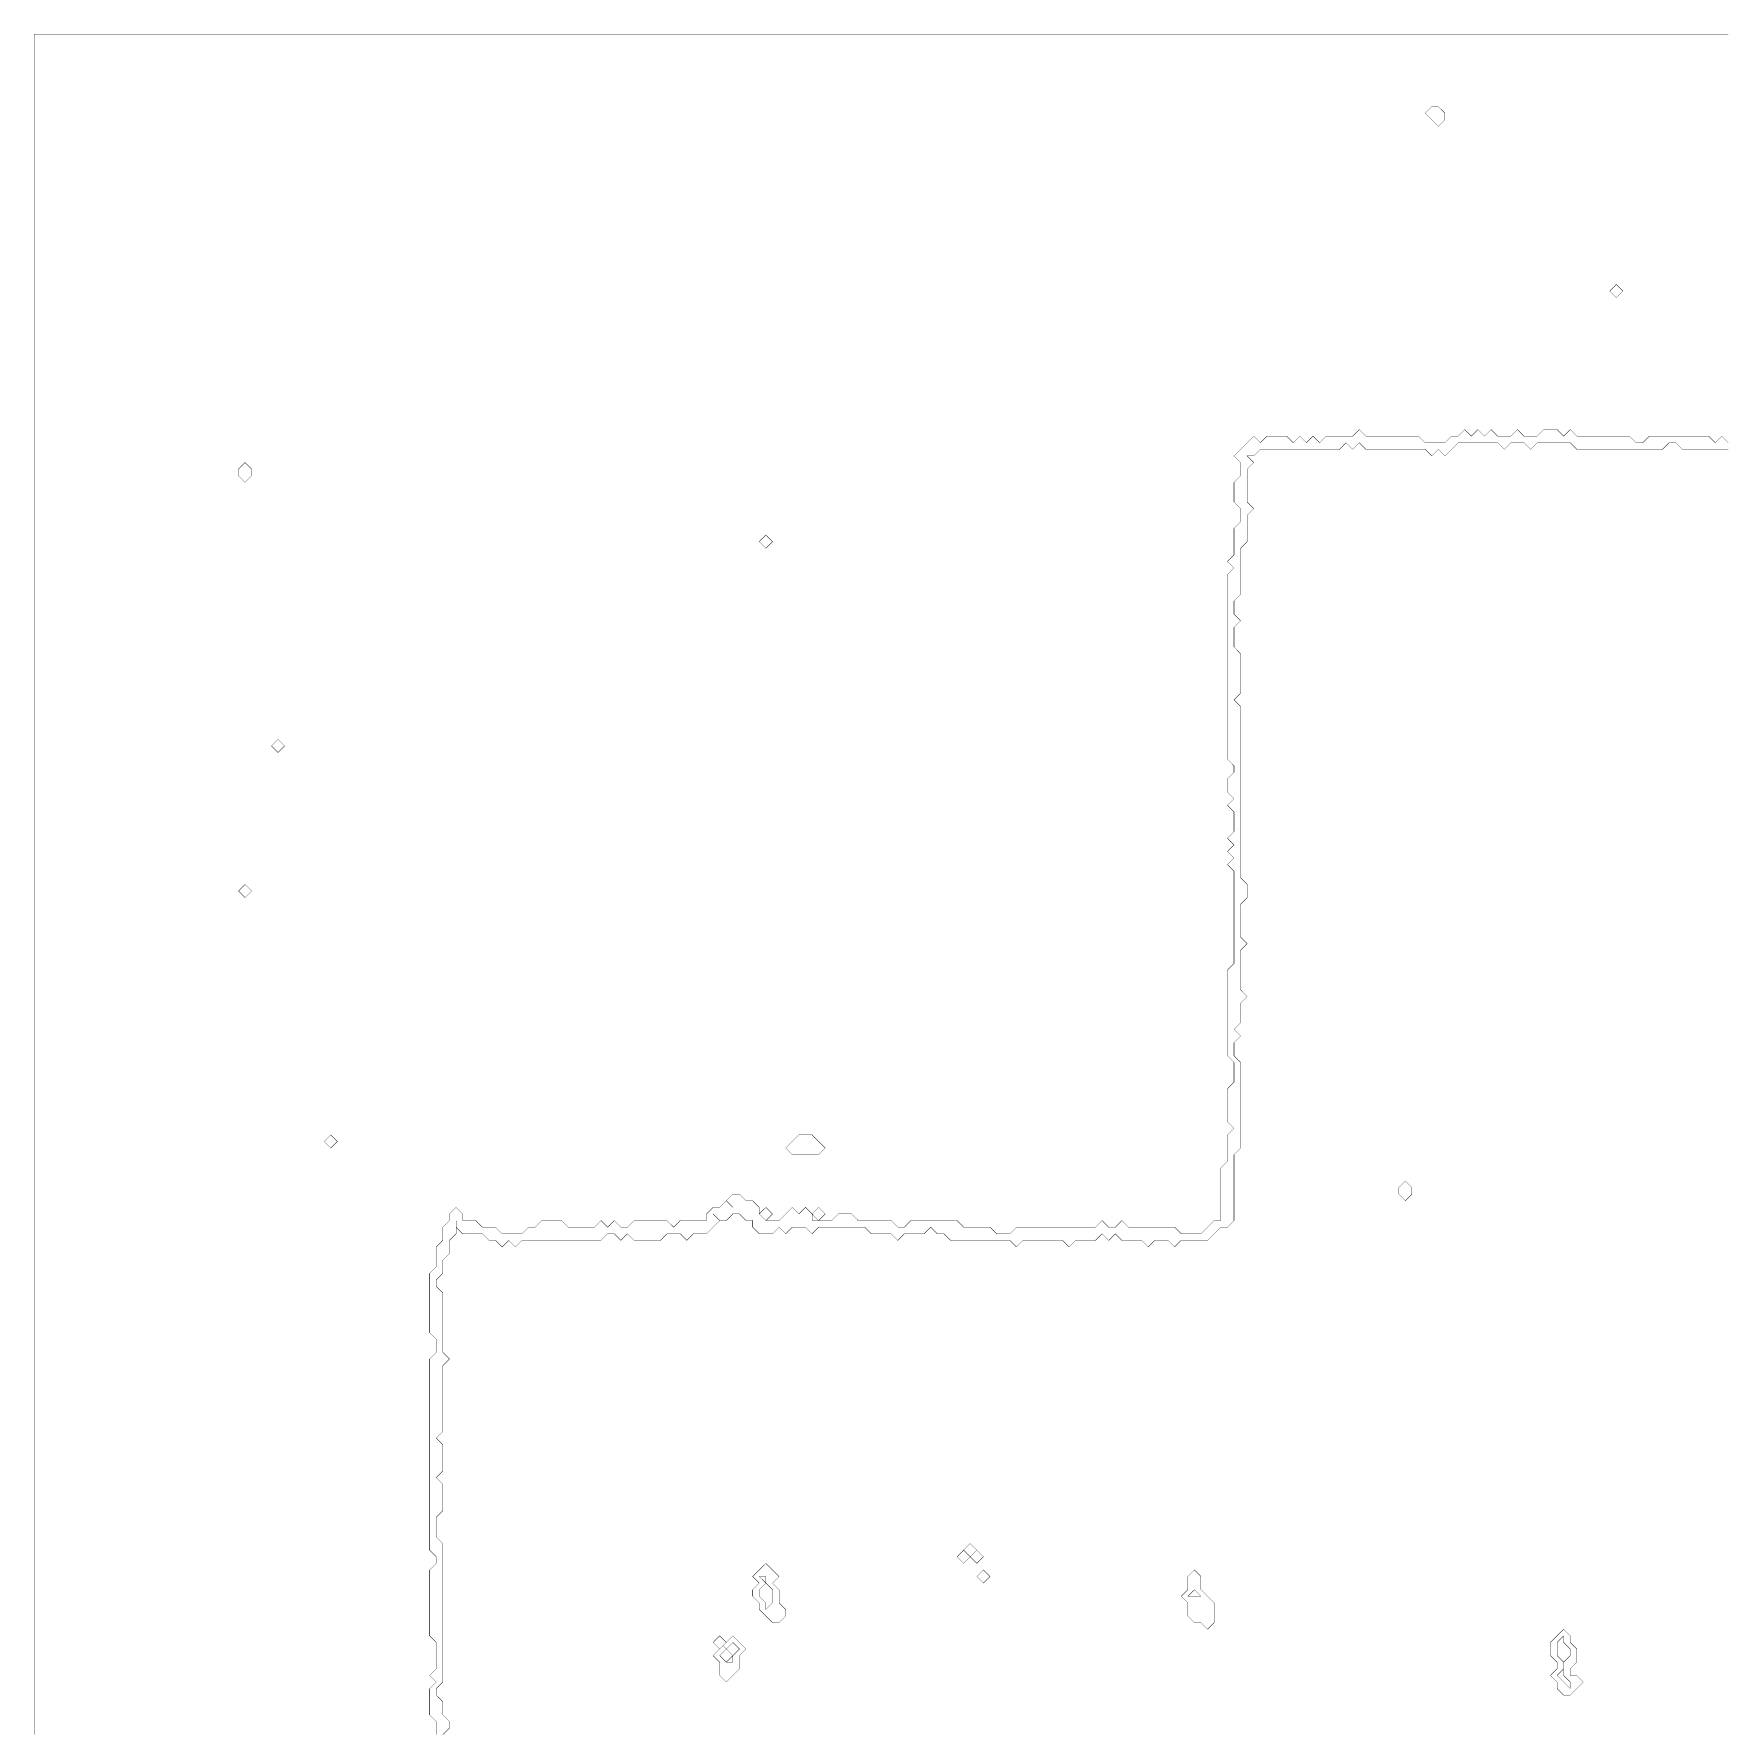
# Model space of a CAD drawing. Header units: metres. Extents: x 0 to 4858, y -4858 to 0.
# Drawn here: x 0 to 2438, y -2443 to 0 of the extents above; entities that cross this region are included whole.
import ezdxf

# ---------------------------------------------------------------- set-up
doc = ezdxf.new("R2010")
doc.units = ezdxf.units.M
doc.layers.add('conductor', color=1, linetype='Continuous')
doc.layers.add('substrate', color=5, linetype='Continuous')

msp = doc.modelspace()

# ---------------------------------------------------------------- linework, layer by layer
at = {"layer": 'conductor', "const_width": 0.5}
msp.add_lwpolyline([(2443, -598.9), (2433.5, -598.9), (2424, -598.9), (2414.5, -598.9), (2405, -598.9), (2395.5, -598.9), (2386, -598.9), (2376.5, -598.9), (2367, -589.4), (2357.5, -589.4), (2347.9, -598.9), (2338.4, -598.9), (2328.9, -598.9), (2319.4, -598.9), (2309.9, -598.9), (2300.4, -598.9), (2290.9, -598.9), (2281.4, -598.9), (2271.9, -598.9), (2262.4, -598.9), (2252.9, -598.9), (2243.4, -598.9), (2233.9, -598.9), (2224.4, -598.9), (2214.9, -589.4), (2205.4, -589.4), (2195.9, -589.4), (2186.3, -589.4), (2176.8, -589.4), (2167.3, -589.4), (2157.8, -598.9), (2148.3, -589.4), (2138.8, -589.4), (2129.3, -589.4), (2119.8, -598.9), (2110.3, -589.4), (2100.8, -589.4), (2091.3, -589.4), (2081.8, -589.4), (2072.3, -589.4), (2062.8, -589.4), (2053.3, -589.4), (2043.8, -598.9), (2034.3, -608.4), (2024.7, -598.9), (2015.2, -608.4), (2005.7, -598.9), (1996.2, -598.9), (1986.7, -598.9), (1977.2, -598.9), (1967.7, -598.9), (1958.2, -598.9), (1948.7, -598.9), (1939.2, -598.9), (1929.7, -598.9), (1920.2, -598.9), (1910.7, -589.4), (1901.2, -598.9), (1891.7, -589.4), (1882.2, -598.9), (1872.7, -598.9), (1863.1, -598.9), (1853.6, -598.9), (1844.1, -598.9), (1834.6, -598.9), (1825.1, -598.9), (1815.6, -598.9), (1806.1, -598.9), (1796.6, -598.9), (1787.1, -598.9), (1777.6, -598.9), (1768.1, -598.9), (1758.6, -608.4), (1749.1, -608.4), (1758.6, -617.9), (1749.1, -627.4), (1749.1, -636.9), (1749.1, -646.4), (1749.1, -655.9), (1749.1, -665.4), (1749.1, -674.9), (1758.6, -684.4), (1749.1, -693.9), (1749.1, -703.4), (1749.1, -712.9), (1749.1, -722.4), (1749.1, -732), (1739.6, -741.5), (1739.6, -751), (1739.6, -760.5), (1739.6, -770), (1739.6, -779.5), (1739.6, -789), (1739.6, -798.5), (1739.6, -808), (1730.1, -817.5), (1730.1, -827), (1730.1, -836.5), (1739.6, -846), (1730.1, -855.5), (1730.1, -865), (1730.1, -874.5), (1730.1, -884), (1739.6, -893.6), (1739.6, -903.1), (1739.6, -912.6), (1739.6, -922.1), (1739.6, -931.6), (1739.6, -941.1), (1739.6, -950.6), (1730.1, -960.1), (1739.6, -969.6), (1739.6, -979.1), (1739.6, -988.6), (1739.6, -998.1), (1739.6, -1007.6), (1739.6, -1017.1), (1739.6, -1026.6), (1739.6, -1036.1), (1739.6, -1045.6), (1739.6, -1055.2), (1739.6, -1064.7), (1739.6, -1074.2), (1739.6, -1083.7), (1739.6, -1093.2), (1739.6, -1102.7), (1739.6, -1112.2), (1739.6, -1121.7), (1739.6, -1131.2), (1739.6, -1140.7), (1739.6, -1150.2), (1739.6, -1159.7), (1739.6, -1169.2), (1739.6, -1178.7), (1739.6, -1188.2), (1739.6, -1197.7), (1739.6, -1207.2), (1739.6, -1216.8), (1749.1, -1226.3), (1749.1, -1235.8), (1749.1, -1245.3), (1739.6, -1254.8), (1739.6, -1264.3), (1739.6, -1273.8), (1739.6, -1283.3), (1739.6, -1292.8), (1739.6, -1302.3), (1749.1, -1311.8), (1739.6, -1321.3), (1739.6, -1330.8), (1739.6, -1340.3), (1739.6, -1349.8), (1739.6, -1359.3), (1739.6, -1368.8), (1739.6, -1378.3), (1749.1, -1387.9), (1739.6, -1397.4), (1739.6, -1406.9), (1739.6, -1416.4), (1739.6, -1425.9), (1730.1, -1435.4), (1739.6, -1444.9), (1730.1, -1454.4), (1730.1, -1463.9), (1730.1, -1473.4), (1739.6, -1482.9), (1739.6, -1492.4), (1739.6, -1501.9), (1739.6, -1511.4), (1739.6, -1520.9), (1739.6, -1530.4), (1739.6, -1539.9), (1739.6, -1549.5), (1739.6, -1559), (1739.6, -1568.5), (1739.6, -1578), (1739.6, -1587.5), (1739.6, -1597), (1739.6, -1606.5), (1730.1, -1616), (1730.1, -1625.5), (1730.1, -1635), (1730.1, -1644.5), (1730.1, -1654), (1730.1, -1663.5), (1730.1, -1673), (1730.1, -1682.5), (1730.1, -1692), (1730.1, -1701.5), (1730.1, -1711.1), (1720.6, -1720.6), (1711.1, -1720.6), (1701.5, -1730.1), (1692, -1739.6), (1682.5, -1739.6), (1673, -1739.6), (1663.5, -1739.6), (1654, -1739.6), (1644.5, -1749.1), (1635, -1739.6), (1625.5, -1739.6), (1616, -1739.6), (1606.5, -1749.1), (1597, -1739.6), (1587.5, -1739.6), (1578, -1739.6), (1568.5, -1739.6), (1559, -1730.1), (1549.5, -1739.6), (1539.9, -1730.1), (1530.4, -1739.6), (1520.9, -1739.6), (1511.4, -1739.6), (1501.9, -1739.6), (1492.4, -1749.1), (1482.9, -1739.6), (1473.4, -1739.6), (1463.9, -1739.6), (1454.4, -1739.6), (1444.9, -1739.6), (1435.4, -1739.6), (1425.9, -1739.6), (1416.4, -1749.1), (1406.9, -1739.6), (1397.4, -1739.6), (1387.9, -1739.6), (1378.3, -1739.6), (1368.8, -1739.6), (1359.3, -1739.6), (1349.8, -1739.6), (1340.3, -1739.6), (1330.8, -1739.6), (1321.3, -1739.6), (1311.8, -1730.1), (1302.3, -1730.1), (1292.8, -1720.6), (1283.3, -1730.1), (1273.8, -1730.1), (1264.3, -1730.1), (1254.8, -1730.1), (1245.3, -1739.6), (1235.8, -1730.1), (1226.3, -1730.1), (1216.8, -1730.1), (1207.2, -1730.1), (1197.7, -1720.6), (1188.2, -1720.6), (1178.7, -1720.6), (1169.2, -1720.6), (1159.7, -1720.6), (1150.2, -1720.6), (1140.7, -1720.6), (1131.2, -1720.6), (1121.7, -1730.1), (1112.2, -1720.6), (1102.7, -1720.6), (1093.2, -1720.6), (1083.7, -1730.1), (1074.2, -1720.6), (1064.7, -1730.1), (1055.2, -1730.1), (1045.6, -1730.1), (1036.1, -1720.6), (1036.1, -1711.1), (1026.6, -1711.1), (1017.1, -1701.5), (1007.6, -1701.5), (998.1, -1711.1), (988.6, -1711.1), (979.1, -1701.5), (988.6, -1711.1), (979.1, -1720.6), (969.6, -1730.1), (960.1, -1730.1), (950.6, -1730.1), (941.1, -1739.6), (931.6, -1730.1), (922.1, -1730.1), (912.6, -1730.1), (903.1, -1739.6), (893.6, -1739.6), (884, -1739.6), (874.5, -1739.6), (865, -1739.6), (855.5, -1730.1), (846, -1739.6), (836.5, -1730.1), (827, -1730.1), (817.5, -1739.6), (808, -1739.6), (798.5, -1739.6), (789, -1739.6), (779.5, -1739.6), (770, -1739.6), (760.5, -1739.6), (751, -1739.6), (741.5, -1739.6), (732, -1739.6), (722.4, -1739.6), (712.9, -1739.6), (703.4, -1739.6), (693.9, -1749.1), (684.4, -1739.6), (674.9, -1749.1), (665.4, -1739.6), (655.9, -1739.6), (646.4, -1730.1), (636.9, -1730.1), (627.4, -1730.1), (617.9, -1730.1), (608.4, -1720.6), (608.4, -1711.1), (608.4, -1720.6), (608.4, -1730.1), (598.9, -1739.6), (598.9, -1749.1), (598.9, -1758.6), (589.4, -1768.1), (589.4, -1777.6), (589.4, -1787.1), (579.9, -1796.6), (579.9, -1806.1), (589.4, -1815.6), (589.4, -1825.1), (589.4, -1834.6), (589.4, -1844.1), (589.4, -1853.6), (589.4, -1863.1), (589.4, -1872.7), (589.4, -1882.2), (589.4, -1891.7), (589.4, -1901.2), (598.9, -1910.7), (589.4, -1920.2), (589.4, -1929.7), (589.4, -1939.2), (589.4, -1948.7), (589.4, -1958.2), (589.4, -1967.7), (589.4, -1977.2), (589.4, -1986.7), (589.4, -1996.2), (589.4, -2005.7), (589.4, -2015.2), (579.9, -2024.7), (589.4, -2034.3), (589.4, -2043.8), (589.4, -2053.3), (589.4, -2062.8), (589.4, -2072.3), (579.9, -2081.8), (589.4, -2091.3), (589.4, -2100.8), (589.4, -2110.3), (589.4, -2119.8), (589.4, -2129.3), (579.9, -2138.8), (579.9, -2148.3), (579.9, -2157.8), (579.9, -2167.3), (589.4, -2176.8), (589.4, -2186.3), (589.4, -2195.9), (589.4, -2205.4), (589.4, -2214.9), (589.4, -2224.4), (589.4, -2233.9), (589.4, -2243.4), (589.4, -2252.9), (589.4, -2262.4), (589.4, -2271.9), (589.4, -2281.4), (589.4, -2290.9), (589.4, -2300.4), (589.4, -2309.9), (589.4, -2319.4), (589.4, -2328.9), (589.4, -2338.4), (589.4, -2347.9), (589.4, -2357.5), (589.4, -2367), (589.4, -2376.5), (579.9, -2386), (579.9, -2395.5), (589.4, -2405), (589.4, -2414.5), (589.4, -2424), (598.9, -2433.5), (598.9, -2443), (589.4, -2452.5)], dxfattribs=at)
for points in [[(1967.7, -1663.5), (1977.2, -1654), (1986.7, -1663.5), (1986.7, -1673), (1977.2, -1682.5), (1967.7, -1673)], [(1330.8, -2195.9), (1340.3, -2186.3), (1349.8, -2195.9), (1340.3, -2205.4)], [(1340.3, -2186.3), (1349.8, -2176.8), (1359.3, -2186.3), (1349.8, -2195.9)], [(1349.8, -2195.9), (1359.3, -2186.3), (1368.8, -2195.9), (1359.3, -2205.4)], [(1045.6, -2214.9), (1055.2, -2205.4), (1064.7, -2214.9), (1074.2, -2224.4), (1064.7, -2233.9), (1074.2, -2243.4), (1074.2, -2252.9), (1074.2, -2262.4), (1083.7, -2271.9), (1083.7, -2281.4), (1074.2, -2290.9), (1064.7, -2290.9), (1055.2, -2281.4), (1045.6, -2271.9), (1045.6, -2262.4), (1036.1, -2252.9), (1036.1, -2243.4), (1045.6, -2233.9), (1036.1, -2224.4)], [(1359.3, -2224.4), (1368.8, -2214.9), (1378.3, -2224.4), (1368.8, -2233.9)], [(1663.5, -2224.4), (1673, -2214.9), (1682.5, -2224.4), (1682.5, -2233.9), (1682.5, -2243.4), (1692, -2252.9), (1701.5, -2262.4), (1701.5, -2271.9), (1701.5, -2281.4), (1701.5, -2290.9), (1692, -2300.4), (1682.5, -2290.9), (1673, -2290.9), (1663.5, -2281.4), (1663.5, -2271.9), (1663.5, -2262.4), (1654, -2252.9), (1663.5, -2243.4), (1663.5, -2233.9)], [(998.1, -2319.4), (1007.6, -2309.9), (1017.1, -2319.4), (1026.6, -2328.9), (1017.1, -2338.4), (1017.1, -2347.9), (1017.1, -2357.5), (1007.6, -2367), (998.1, -2376.5), (988.6, -2367), (988.6, -2357.5), (988.6, -2347.9), (979.1, -2338.4), (988.6, -2328.9)], [(979.1, -2319.4), (988.6, -2309.9), (998.1, -2319.4), (988.6, -2328.9)], [(2195.9, -2309.9), (2205.4, -2300.4), (2214.9, -2309.9), (2214.9, -2319.4), (2224.4, -2328.9), (2224.4, -2338.4), (2224.4, -2347.9), (2214.9, -2357.5), (2214.9, -2367), (2224.4, -2367), (2233.9, -2376.5), (2224.4, -2386), (2214.9, -2395.5), (2205.4, -2395.5), (2195.9, -2386), (2195.9, -2376.5), (2186.3, -2367), (2195.9, -2357.5), (2195.9, -2347.9), (2186.3, -2338.4), (2186.3, -2328.9), (2186.3, -2319.4)]]:
    msp.add_lwpolyline(points, close=True, dxfattribs=at)
at = {"layer": 'substrate', "const_width": 0.5}
for points in [[(2443, 0), (2433.5, 0), (2424, 0), (2414.5, 0), (2405, 0), (2395.5, 0), (2386, 0), (2376.5, 0), (2367, 0), (2357.5, 0), (2347.9, 0), (2338.4, 0), (2328.9, 0), (2319.4, 0), (2309.9, 0), (2300.4, 0), (2290.9, 0), (2281.4, 0), (2271.9, 0), (2262.4, 0), (2252.9, 0), (2243.4, 0), (2233.9, 0), (2224.4, 0), (2214.9, 0), (2205.4, 0), (2195.9, 0), (2186.3, 0), (2176.8, 0), (2167.3, 0), (2157.8, 0), (2148.3, 0), (2138.8, 0), (2129.3, 0), (2119.8, 0), (2110.3, 0), (2100.8, 0), (2091.3, 0), (2081.8, 0), (2072.3, 0), (2062.8, 0), (2053.3, 0), (2043.8, 0), (2034.3, 0), (2024.7, 0), (2015.2, 0), (2005.7, 0), (1996.2, 0), (1986.7, 0), (1977.2, 0), (1967.7, 0), (1958.2, 0), (1948.7, 0), (1939.2, 0), (1929.7, 0), (1920.2, 0), (1910.7, 0), (1901.2, 0), (1891.7, 0), (1882.2, 0), (1872.7, 0), (1863.1, 0), (1853.6, 0), (1844.1, 0), (1834.6, 0), (1825.1, 0), (1815.6, 0), (1806.1, 0), (1796.6, 0), (1787.1, 0), (1777.6, 0), (1768.1, 0), (1758.6, 0), (1749.1, 0), (1739.6, 0), (1730.1, 0), (1720.6, 0), (1711.1, 0), (1701.5, 0), (1692, 0), (1682.5, 0), (1673, 0), (1663.5, 0), (1654, 0), (1644.5, 0), (1635, 0), (1625.5, 0), (1616, 0), (1606.5, 0), (1597, 0), (1587.5, 0), (1578, 0), (1568.5, 0), (1559, 0), (1549.5, 0), (1539.9, 0), (1530.4, 0), (1520.9, 0), (1511.4, 0), (1501.9, 0), (1492.4, 0), (1482.9, 0), (1473.4, 0), (1463.9, 0), (1454.4, 0), (1444.9, 0), (1435.4, 0), (1425.9, 0), (1416.4, 0), (1406.9, 0), (1397.4, 0), (1387.9, 0), (1378.3, 0), (1368.8, 0), (1359.3, 0), (1349.8, 0), (1340.3, 0), (1330.8, 0), (1321.3, 0), (1311.8, 0), (1302.3, 0), (1292.8, 0), (1283.3, 0), (1273.8, 0), (1264.3, 0), (1254.8, 0), (1245.3, 0), (1235.8, 0), (1226.3, 0), (1216.8, 0), (1207.2, 0), (1197.7, 0), (1188.2, 0), (1178.7, 0), (1169.2, 0), (1159.7, 0), (1150.2, 0), (1140.7, 0), (1131.2, 0), (1121.7, 0), (1112.2, 0), (1102.7, 0), (1093.2, 0), (1083.7, 0), (1074.2, 0), (1064.7, 0), (1055.2, 0), (1045.6, 0), (1036.1, 0), (1026.6, 0), (1017.1, 0), (1007.6, 0), (998.1, 0), (988.6, 0), (979.1, 0), (969.6, 0), (960.1, 0), (950.6, 0), (941.1, 0), (931.6, 0), (922.1, 0), (912.6, 0), (903.1, 0), (893.6, 0), (884, 0), (874.5, 0), (865, 0), (855.5, 0), (846, 0), (836.5, 0), (827, 0), (817.5, 0), (808, 0), (798.5, 0), (789, 0), (779.5, 0), (770, 0), (760.5, 0), (751, 0), (741.5, 0), (732, 0), (722.4, 0), (712.9, 0), (703.4, 0), (693.9, 0), (684.4, 0), (674.9, 0), (665.4, 0), (655.9, 0), (646.4, 0), (636.9, 0), (627.4, 0), (617.9, 0), (608.4, 0), (598.9, 0), (589.4, 0), (579.9, 0), (570.4, 0), (560.8, 0), (551.3, 0), (541.8, 0), (532.3, 0), (522.8, 0), (513.3, 0), (503.8, 0), (494.3, 0), (484.8, 0), (475.3, 0), (465.8, 0), (456.3, 0), (446.8, 0), (437.3, 0), (427.8, 0), (418.3, 0), (408.8, 0), (399.2, 0), (389.7, 0), (380.2, 0), (370.7, 0), (361.2, 0), (351.7, 0), (342.2, 0), (332.7, 0), (323.2, 0), (313.7, 0), (304.2, 0), (294.7, 0), (285.2, 0), (275.7, 0), (266.2, 0), (256.7, 0), (247.2, 0), (237.6, 0), (228.1, 0), (218.6, 0), (209.1, 0), (199.6, 0), (190.1, 0), (180.6, 0), (171.1, 0), (161.6, 0), (152.1, 0), (142.6, 0), (133.1, 0), (123.6, 0), (114.1, 0), (104.6, 0), (95.1, 0), (85.6, 0), (76, 0), (66.5, 0), (57, 0), (47.5, 0), (38, 0), (28.5, 0), (19, 0), (9.5, 0), (0, 0), (0, -9.5), (0, -19), (0, -28.5), (0, -38), (0, -47.5), (0, -57), (0, -66.5), (0, -76), (0, -85.6), (0, -95.1), (0, -104.6), (0, -114.1), (0, -123.6), (0, -133.1), (0, -142.6), (0, -152.1), (0, -161.6), (0, -171.1), (0, -180.6), (0, -190.1), (0, -199.6), (0, -209.1), (0, -218.6), (0, -228.1), (0, -237.6), (0, -247.2), (0, -256.7), (0, -266.2), (0, -275.7), (0, -285.2), (0, -294.7), (0, -304.2), (0, -313.7), (0, -323.2), (0, -332.7), (0, -342.2), (0, -351.7), (0, -361.2), (0, -370.7), (0, -380.2), (0, -389.7), (0, -399.2), (0, -408.8), (0, -418.3), (0, -427.8), (0, -437.3), (0, -446.8), (0, -456.3), (0, -465.8), (0, -475.3), (0, -484.8), (0, -494.3), (0, -503.8), (0, -513.3), (0, -522.8), (0, -532.3), (0, -541.8), (0, -551.3), (0, -560.8), (0, -570.4), (0, -579.9), (0, -589.4), (0, -598.9), (0, -608.4), (0, -617.9), (0, -627.4), (0, -636.9), (0, -646.4), (0, -655.9), (0, -665.4), (0, -674.9), (0, -684.4), (0, -693.9), (0, -703.4), (0, -712.9), (0, -722.4), (0, -732), (0, -741.5), (0, -751), (0, -760.5), (0, -770), (0, -779.5), (0, -789), (0, -798.5), (0, -808), (0, -817.5), (0, -827), (0, -836.5), (0, -846), (0, -855.5), (0, -865), (0, -874.5), (0, -884), (0, -893.6), (0, -903.1), (0, -912.6), (0, -922.1), (0, -931.6), (0, -941.1), (0, -950.6), (0, -960.1), (0, -969.6), (0, -979.1), (0, -988.6), (0, -998.1), (0, -1007.6), (0, -1017.1), (0, -1026.6), (0, -1036.1), (0, -1045.6), (0, -1055.2), (0, -1064.7), (0, -1074.2), (0, -1083.7), (0, -1093.2), (0, -1102.7), (0, -1112.2), (0, -1121.7), (0, -1131.2), (0, -1140.7), (0, -1150.2), (0, -1159.7), (0, -1169.2), (0, -1178.7), (0, -1188.2), (0, -1197.7), (0, -1207.2), (0, -1216.8), (0, -1226.3), (0, -1235.8), (0, -1245.3), (0, -1254.8), (0, -1264.3), (0, -1273.8), (0, -1283.3), (0, -1292.8), (0, -1302.3), (0, -1311.8), (0, -1321.3), (0, -1330.8), (0, -1340.3), (0, -1349.8), (0, -1359.3), (0, -1368.8), (0, -1378.3), (0, -1387.9), (0, -1397.4), (0, -1406.9), (0, -1416.4), (0, -1425.9), (0, -1435.4), (0, -1444.9), (0, -1454.4), (0, -1463.9), (0, -1473.4), (0, -1482.9), (0, -1492.4), (0, -1501.9), (0, -1511.4), (0, -1520.9), (0, -1530.4), (0, -1539.9), (0, -1549.5), (0, -1559), (0, -1568.5), (0, -1578), (0, -1587.5), (0, -1597), (0, -1606.5), (0, -1616), (0, -1625.5), (0, -1635), (0, -1644.5), (0, -1654), (0, -1663.5), (0, -1673), (0, -1682.5), (0, -1692), (0, -1701.5), (0, -1711.1), (0, -1720.6), (0, -1730.1), (0, -1739.6), (0, -1749.1), (0, -1758.6), (0, -1768.1), (0, -1777.6), (0, -1787.1), (0, -1796.6), (0, -1806.1), (0, -1815.6), (0, -1825.1), (0, -1834.6), (0, -1844.1), (0, -1853.6), (0, -1863.1), (0, -1872.7), (0, -1882.2), (0, -1891.7), (0, -1901.2), (0, -1910.7), (0, -1920.2), (0, -1929.7), (0, -1939.2), (0, -1948.7), (0, -1958.2), (0, -1967.7), (0, -1977.2), (0, -1986.7), (0, -1996.2), (0, -2005.7), (0, -2015.2), (0, -2024.7), (0, -2034.3), (0, -2043.8), (0, -2053.3), (0, -2062.8), (0, -2072.3), (0, -2081.8), (0, -2091.3), (0, -2100.8), (0, -2110.3), (0, -2119.8), (0, -2129.3), (0, -2138.8), (0, -2148.3), (0, -2157.8), (0, -2167.3), (0, -2176.8), (0, -2186.3), (0, -2195.9), (0, -2205.4), (0, -2214.9), (0, -2224.4), (0, -2233.9), (0, -2243.4), (0, -2252.9), (0, -2262.4), (0, -2271.9), (0, -2281.4), (0, -2290.9), (0, -2300.4), (0, -2309.9), (0, -2319.4), (0, -2328.9), (0, -2338.4), (0, -2347.9), (0, -2357.5), (0, -2367), (0, -2376.5), (0, -2386), (0, -2395.5), (0, -2405), (0, -2414.5), (0, -2424), (0, -2433.5), (0, -2443), (0, -2452.5)], [(579.9, -2452.5), (579.9, -2443), (579.9, -2433.5), (570.4, -2424), (570.4, -2414.5), (570.4, -2405), (570.4, -2395.5), (570.4, -2386), (579.9, -2376.5), (570.4, -2367), (579.9, -2357.5), (579.9, -2347.9), (579.9, -2338.4), (579.9, -2328.9), (579.9, -2319.4), (570.4, -2309.9), (570.4, -2300.4), (570.4, -2290.9), (570.4, -2281.4), (570.4, -2271.9), (570.4, -2262.4), (570.4, -2252.9), (570.4, -2243.4), (570.4, -2233.9), (570.4, -2224.4), (570.4, -2214.9), (579.9, -2205.4), (579.9, -2195.9), (570.4, -2186.3), (570.4, -2176.8), (570.4, -2167.3), (570.4, -2157.8), (570.4, -2148.3), (570.4, -2138.8), (570.4, -2129.3), (570.4, -2119.8), (570.4, -2110.3), (570.4, -2100.8), (570.4, -2091.3), (570.4, -2081.8), (570.4, -2072.3), (570.4, -2062.8), (570.4, -2053.3), (570.4, -2043.8), (570.4, -2034.3), (570.4, -2024.7), (570.4, -2015.2), (570.4, -2005.7), (570.4, -1996.2), (570.4, -1986.7), (570.4, -1977.2), (570.4, -1967.7), (570.4, -1958.2), (570.4, -1948.7), (570.4, -1939.2), (570.4, -1929.7), (570.4, -1920.2), (570.4, -1910.7), (579.9, -1901.2), (579.9, -1891.7), (579.9, -1882.2), (570.4, -1872.7), (570.4, -1863.1), (570.4, -1853.6), (570.4, -1844.1), (570.4, -1834.6), (570.4, -1825.1), (570.4, -1815.6), (570.4, -1806.1), (570.4, -1796.6), (570.4, -1787.1), (579.9, -1777.6), (579.9, -1768.1), (579.9, -1758.6), (579.9, -1749.1), (589.4, -1739.6), (589.4, -1730.1), (589.4, -1720.6), (598.9, -1711.1), (598.9, -1701.5), (608.4, -1692), (617.9, -1701.5), (617.9, -1711.1), (627.4, -1711.1), (636.9, -1711.1), (646.4, -1720.6), (655.9, -1720.6), (665.4, -1720.6), (674.9, -1730.1), (684.4, -1730.1), (693.9, -1730.1), (703.4, -1730.1), (712.9, -1720.6), (722.4, -1720.6), (732, -1711.1), (741.5, -1711.1), (751, -1711.1), (760.5, -1711.1), (770, -1720.6), (779.5, -1720.6), (789, -1720.6), (798.5, -1720.6), (808, -1720.6), (817.5, -1711.1), (827, -1720.6), (836.5, -1711.1), (846, -1720.6), (855.5, -1720.6), (865, -1711.1), (874.5, -1711.1), (884, -1711.1), (893.6, -1711.1), (903.1, -1711.1), (912.6, -1711.1), (922.1, -1720.6), (931.6, -1711.1), (941.1, -1711.1), (950.6, -1711.1), (960.1, -1711.1), (969.6, -1711.1), (969.6, -1701.5), (979.1, -1692), (988.6, -1692), (998.1, -1682.5), (1007.6, -1692), (998.1, -1682.5), (1007.6, -1673), (1017.1, -1673), (1026.6, -1682.5), (1036.1, -1682.5), (1045.6, -1692), (1045.6, -1701.5), (1055.2, -1711.1), (1064.7, -1711.1), (1074.2, -1711.1), (1083.7, -1701.5), (1093.2, -1692), (1102.7, -1701.5), (1112.2, -1692), (1121.7, -1701.5), (1121.7, -1711.1), (1131.2, -1711.1), (1140.7, -1711.1), (1150.2, -1711.1), (1159.7, -1701.5), (1169.2, -1701.5), (1178.7, -1701.5), (1188.2, -1711.1), (1197.7, -1711.1), (1207.2, -1711.1), (1216.8, -1711.1), (1226.3, -1711.1), (1235.8, -1711.1), (1245.3, -1720.6), (1254.8, -1720.6), (1264.3, -1711.1), (1273.8, -1711.1), (1283.3, -1711.1), (1292.8, -1711.1), (1302.3, -1711.1), (1311.8, -1711.1), (1321.3, -1711.1), (1330.8, -1711.1), (1340.3, -1720.6), (1349.8, -1720.6), (1359.3, -1720.6), (1368.8, -1720.6), (1378.3, -1720.6), (1387.9, -1730.1), (1397.4, -1730.1), (1406.9, -1730.1), (1416.4, -1720.6), (1425.9, -1720.6), (1435.4, -1720.6), (1444.9, -1720.6), (1454.4, -1720.6), (1463.9, -1720.6), (1473.4, -1720.6), (1482.9, -1720.6), (1492.4, -1720.6), (1501.9, -1720.6), (1511.4, -1720.6), (1520.9, -1720.6), (1530.4, -1720.6), (1539.9, -1711.1), (1549.5, -1720.6), (1559, -1720.6), (1568.5, -1711.1), (1578, -1720.6), (1587.5, -1720.6), (1597, -1720.6), (1606.5, -1720.6), (1616, -1720.6), (1625.5, -1720.6), (1635, -1720.6), (1644.5, -1720.6), (1654, -1730.1), (1663.5, -1730.1), (1673, -1730.1), (1682.5, -1730.1), (1692, -1720.6), (1701.5, -1711.1), (1711.1, -1711.1), (1711.1, -1701.5), (1711.1, -1692), (1711.1, -1682.5), (1711.1, -1673), (1711.1, -1663.5), (1711.1, -1654), (1711.1, -1644.5), (1711.1, -1635), (1720.6, -1625.5), (1720.6, -1616), (1720.6, -1606.5), (1720.6, -1597), (1720.6, -1587.5), (1730.1, -1578), (1720.6, -1568.5), (1720.6, -1559), (1720.6, -1549.5), (1720.6, -1539.9), (1720.6, -1530.4), (1720.6, -1520.9), (1730.1, -1511.4), (1730.1, -1501.9), (1730.1, -1492.4), (1730.1, -1482.9), (1720.6, -1473.4), (1720.6, -1463.9), (1720.6, -1454.4), (1720.6, -1444.9), (1720.6, -1435.4), (1720.6, -1425.9), (1720.6, -1416.4), (1720.6, -1406.9), (1720.6, -1397.4), (1720.6, -1387.9), (1720.6, -1378.3), (1720.6, -1368.8), (1720.6, -1359.3), (1720.6, -1349.8), (1730.1, -1340.3), (1730.1, -1330.8), (1730.1, -1321.3), (1730.1, -1311.8), (1730.1, -1302.3), (1730.1, -1292.8), (1730.1, -1283.3), (1730.1, -1273.8), (1730.1, -1264.3), (1730.1, -1254.8), (1730.1, -1245.3), (1730.1, -1235.8), (1730.1, -1226.3), (1730.1, -1216.8), (1730.1, -1207.2), (1720.6, -1197.7), (1730.1, -1188.2), (1720.6, -1178.7), (1730.1, -1169.2), (1720.6, -1159.7), (1730.1, -1150.2), (1730.1, -1140.7), (1730.1, -1131.2), (1730.1, -1121.7), (1720.6, -1112.2), (1730.1, -1102.7), (1720.6, -1093.2), (1720.6, -1083.7), (1720.6, -1074.2), (1730.1, -1064.7), (1730.1, -1055.2), (1720.6, -1045.6), (1720.6, -1036.1), (1720.6, -1026.6), (1720.6, -1017.1), (1720.6, -1007.6), (1720.6, -998.1), (1720.6, -988.6), (1720.6, -979.1), (1720.6, -969.6), (1720.6, -960.1), (1720.6, -950.6), (1720.6, -941.1), (1720.6, -931.6), (1720.6, -922.1), (1720.6, -912.6), (1720.6, -903.1), (1720.6, -893.6), (1720.6, -884), (1720.6, -874.5), (1720.6, -865), (1720.6, -855.5), (1720.6, -846), (1720.6, -836.5), (1720.6, -827), (1720.6, -817.5), (1720.6, -808), (1720.6, -798.5), (1720.6, -789), (1720.6, -779.5), (1730.1, -770), (1720.6, -760.5), (1730.1, -751), (1730.1, -741.5), (1730.1, -732), (1730.1, -722.4), (1730.1, -712.9), (1739.6, -703.4), (1739.6, -693.9), (1739.6, -684.4), (1730.1, -674.9), (1730.1, -665.4), (1730.1, -655.9), (1730.1, -646.4), (1739.6, -636.9), (1739.6, -627.4), (1739.6, -617.9), (1730.1, -608.4), (1739.6, -598.9), (1749.1, -589.4), (1758.6, -579.9), (1768.1, -589.4), (1777.6, -579.9), (1787.1, -579.9), (1796.6, -579.9), (1806.1, -579.9), (1815.6, -589.4), (1825.1, -579.9), (1834.6, -589.4), (1844.1, -579.9), (1853.6, -589.4), (1863.1, -579.9), (1872.7, -579.9), (1882.2, -579.9), (1891.7, -579.9), (1901.2, -579.9), (1910.7, -570.4), (1920.2, -579.9), (1929.7, -579.9), (1939.2, -579.9), (1948.7, -579.9), (1958.2, -579.9), (1967.7, -579.9), (1977.2, -579.9), (1986.7, -579.9), (1996.2, -579.9), (2005.7, -589.4), (2015.2, -589.4), (2024.7, -589.4), (2034.3, -589.4), (2043.8, -579.9), (2053.3, -579.9), (2062.8, -570.4), (2072.3, -579.9), (2081.8, -570.4), (2091.3, -579.9), (2100.8, -570.4), (2110.3, -579.9), (2119.8, -579.9), (2129.3, -579.9), (2138.8, -570.4), (2148.3, -579.9), (2157.8, -579.9), (2167.3, -579.9), (2176.8, -570.4), (2186.3, -570.4), (2195.9, -570.4), (2205.4, -579.9), (2214.9, -570.4), (2224.4, -579.9), (2233.9, -579.9), (2243.4, -579.9), (2252.9, -579.9), (2262.4, -579.9), (2271.9, -579.9), (2281.4, -579.9), (2290.9, -579.9), (2300.4, -579.9), (2309.9, -589.4), (2319.4, -589.4), (2328.9, -579.9), (2338.4, -579.9), (2347.9, -579.9), (2357.5, -579.9), (2367, -579.9), (2376.5, -579.9), (2386, -579.9), (2395.5, -579.9), (2405, -579.9), (2414.5, -579.9), (2424, -589.4), (2433.5, -579.9), (2443, -589.4)]]:
    msp.add_lwpolyline(points, dxfattribs=at)
for points in [[(2005.7, -114.1), (2015.2, -104.6), (2024.7, -104.6), (2034.3, -114.1), (2034.3, -123.6), (2024.7, -133.1), (2015.2, -123.6)], [(2271.9, -370.7), (2281.4, -361.2), (2290.9, -370.7), (2281.4, -380.2)], [(294.7, -627.4), (304.2, -617.9), (313.7, -627.4), (313.7, -636.9), (304.2, -646.4), (294.7, -636.9)], [(1045.6, -732), (1055.2, -722.4), (1064.7, -732), (1055.2, -741.5)], [(342.2, -1026.6), (351.7, -1017.1), (361.2, -1026.6), (351.7, -1036.1)], [(294.7, -1235.8), (304.2, -1226.3), (313.7, -1235.8), (304.2, -1245.3)], [(418.3, -1597), (427.8, -1587.5), (437.3, -1597), (427.8, -1606.5)], [(1093.2, -1597), (1102.7, -1587.5), (1112.2, -1587.5), (1121.7, -1587.5), (1131.2, -1597), (1140.7, -1606.5), (1131.2, -1616), (1121.7, -1616), (1112.2, -1616), (1102.7, -1616), (1093.2, -1616), (1083.7, -1606.5)], [(1045.6, -1701.5), (1055.2, -1692), (1064.7, -1701.5), (1055.2, -1711.1)], [(1121.7, -1701.5), (1131.2, -1692), (1140.7, -1701.5), (1131.2, -1711.1)], [(1045.6, -2224.4), (1055.2, -2233.9), (1045.6, -2243.4), (1045.6, -2252.9), (1055.2, -2262.4), (1055.2, -2271.9), (1064.7, -2262.4), (1064.7, -2252.9), (1064.7, -2243.4), (1055.2, -2233.9), (1055.2, -2224.4)], [(1673, -2243.4), (1663.5, -2252.9), (1673, -2252.9), (1682.5, -2252.9)], [(1682.5, -2271.9)], [(988.6, -2319.4), (998.1, -2328.9), (988.6, -2338.4), (998.1, -2347.9), (1007.6, -2347.9), (1007.6, -2338.4), (1017.1, -2328.9), (1007.6, -2319.4), (998.1, -2328.9)], [(2205.4, -2309.9), (2195.9, -2319.4), (2195.9, -2328.9), (2195.9, -2338.4), (2205.4, -2347.9), (2205.4, -2357.5), (2195.9, -2367), (2205.4, -2376.5), (2214.9, -2386), (2214.9, -2376.5), (2205.4, -2367), (2205.4, -2357.5), (2205.4, -2347.9), (2214.9, -2338.4), (2214.9, -2328.9), (2205.4, -2319.4)], [(988.6, -2338.4), (998.1, -2328.9), (1007.6, -2338.4), (998.1, -2347.9)], [(2433.5, -2347.9)]]:
    msp.add_lwpolyline(points, close=True, dxfattribs=at)

doc.saveas('drawing.dxf')
